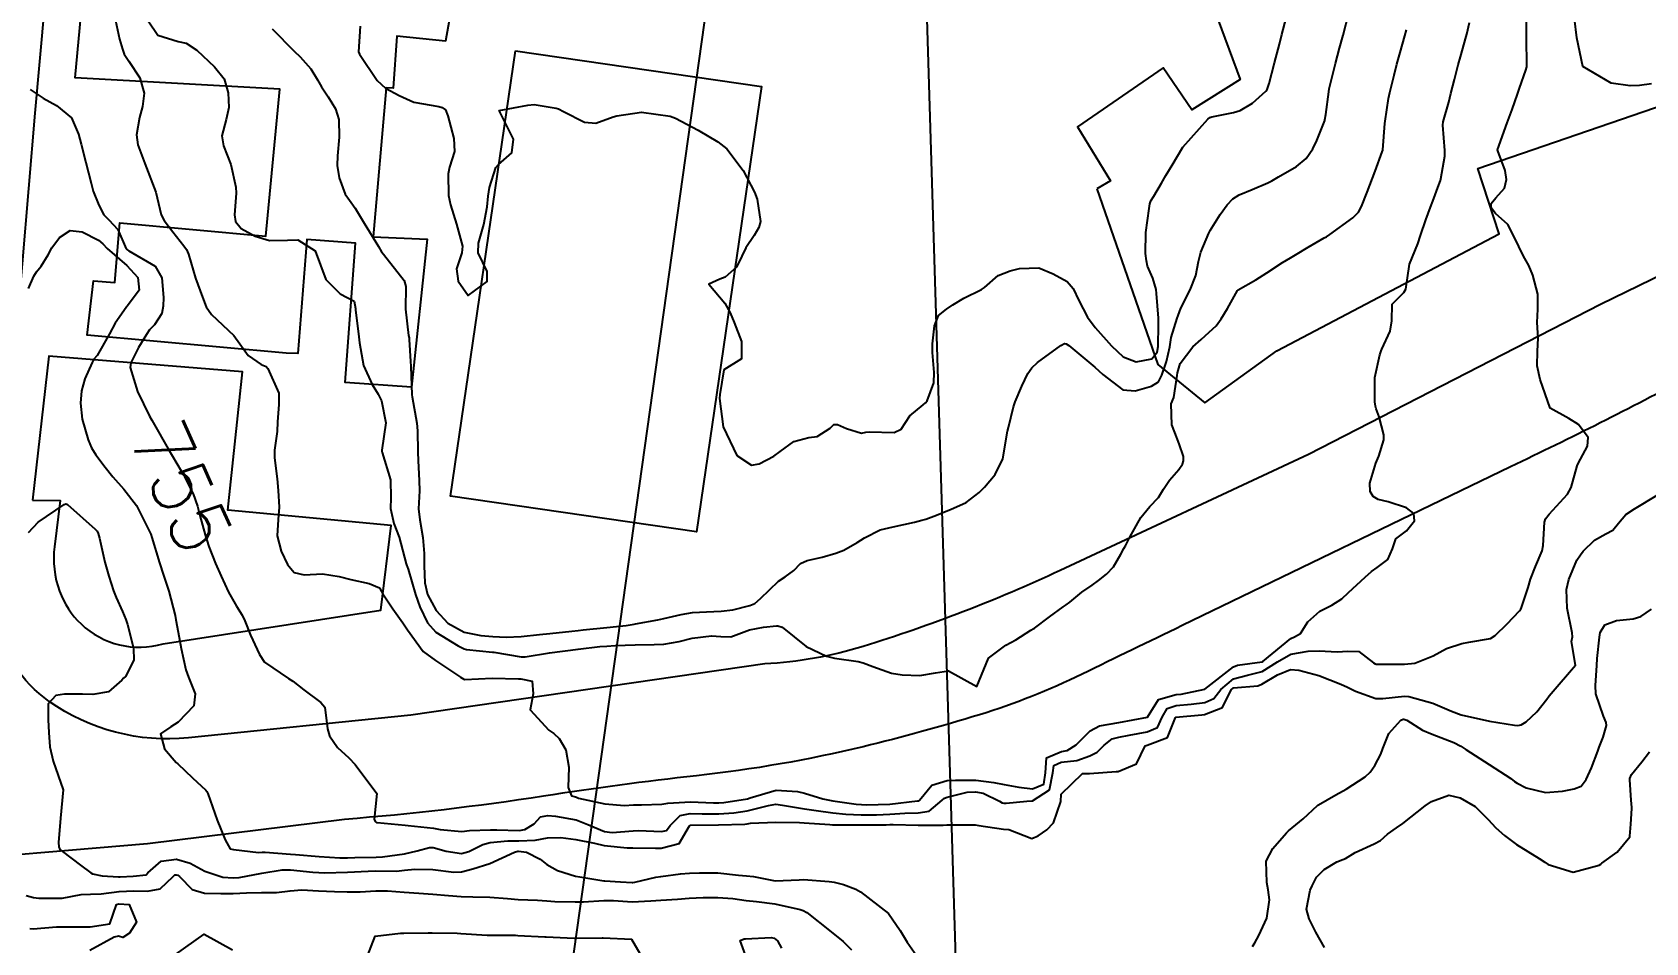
# Model space of a CAD drawing. Header units: metres. Extents: x 298520 to 308411, y 7433745 to 7450750.
# Drawn here: x 304179.2 to 304292.4, y 7439766.2 to 7439830 of the extents above; entities that cross this region are included whole.
import ezdxf
from ezdxf.enums import TextEntityAlignment as Align

# ---------------------------------------------------------------- set-up
doc = ezdxf.new("R2010")
doc.units = ezdxf.units.M
doc.header["$LTSCALE"] = 10
doc.linetypes.add('CONTINUO', pattern=[0])
for name, color, linetype in [('Cotas', 45, 'Continuous'), ('Curvas de Nivel 1m', 11, 'Continuous'), ('Curvas de Nivel 5m', 15, 'Continuous'), ('Edificações', 30, 'Continuous'), ('TEXTO', 45, 'Continuous'), ('Vias Primárias', 230, 'Continuous')]:
    doc.layers.add(name, color=color, linetype=linetype)
doc.styles.add('Style-STANDARD', font='STANDARD.shx')

msp = doc.modelspace()

# ---------------------------------------------------------------- linework, layer by layer
at = {"layer": 'Curvas de Nivel 1m', "flags": 128}
for points, elevation in [([(304185.04, 7439830.85), (304185.31, 7439829.54), (304185.52, 7439828.85), (304185.64, 7439828.5), (304185.98, 7439828), (304186.75, 7439826.83), (304187.04, 7439825.75), (304186.94, 7439824.83), (304186.72, 7439824.05), (304186.5, 7439822.83), (304186.61, 7439822.14), (304187.1, 7439820.83), (304187.87, 7439818.82), (304188.25, 7439817.21), (304188.44, 7439816.81), (304189.06, 7439816.02), (304189.84, 7439815.04), (304190.01, 7439814.79), (304190.16, 7439814.45), (304190.64, 7439812.78), (304191.13, 7439811.44), (304191.4, 7439810.77), (304191.77, 7439810.22), (304193.34, 7439808.75), (304193.75, 7439808.16), (304194.35, 7439807.35), (304195.26, 7439806.73), (304195.6, 7439806.59), (304195.73, 7439806.45), (304196.49, 7439804.71), (304196.49, 7439803.92), (304196.41, 7439802.71), (304196.38, 7439802.01), (304196.2, 7439800.71), (304196.19, 7439800.18), (304196.37, 7439798.71), (304196.45, 7439797.88), (304196.52, 7439796.71), (304196.46, 7439795.85), (304196.37, 7439794.71), (304196.66, 7439793.63), (304197.11, 7439792.7), (304197.56, 7439792.13), (304198.28, 7439791.96), (304199.56, 7439792.03), (304200.73, 7439791.84), (304201.55, 7439791.64), (304202.83, 7439791.36), (304203.55, 7439791.05), (304203.71, 7439790.79), (304203.79, 7439790.63), (304204.49, 7439789.58), (304205.19, 7439788.6), (304205.52, 7439788.1), (304206.63, 7439786.59), (304207.49, 7439785.95), (304209.25, 7439784.79), (304209.47, 7439784.64), (304209.54, 7439784.63), (304211.47, 7439784.71), (304213.32, 7439784.67), (304213.47, 7439784.66), (304214.28, 7439784.5), (304214.34, 7439783.62), (304214.13, 7439782.5), (304215.43, 7439781.08), (304215.78, 7439780.84), (304216.17, 7439780.48), (304216.63, 7439779.69), (304216.85, 7439778.47), (304216.8, 7439777.05), (304217.02, 7439776.47), (304217.31, 7439776.4), (304217.37, 7439776.37), (304217.52, 7439776.31), (304219.37, 7439775.9), (304220.74, 7439775.79), (304221.37, 7439775.83), (304221.94, 7439775.83), (304223.37, 7439775.89), (304223.79, 7439775.96), (304225.37, 7439776.05), (304227, 7439775.98), (304227.37, 7439775.97), (304227.71, 7439776), (304229.37, 7439776.26), (304229.57, 7439776.32), (304231.38, 7439776.87), (304232.88, 7439776.77), (304233.38, 7439776.64), (304234.66, 7439776.26), (304235.37, 7439776.11), (304237.01, 7439775.87), (304237.37, 7439775.85), (304237.74, 7439775.84), (304239.37, 7439775.89), (304241.32, 7439776.12), (304241.37, 7439776.12), (304241.42, 7439776.13), (304241.46, 7439776.17), (304242.32, 7439777.22), (304243.39, 7439777.53), (304243.97, 7439777.56), (304245.39, 7439777.56), (304246.66, 7439777.39), (304247.38, 7439777.25), (304248.42, 7439777.06), (304249.38, 7439776.95), (304250.17, 7439777.29), (304250.29, 7439778.07), (304250.35, 7439779.13), (304251.42, 7439779.58), (304251.82, 7439779.65), (304252.45, 7439780.04), (304253.43, 7439781.03), (304254.08, 7439781.38), (304255.44, 7439781.6), (304257.44, 7439781.98), (304258.21, 7439783.23), (304259.47, 7439783.57), (304259.82, 7439783.6), (304261.47, 7439783.94), (304263.49, 7439785.51), (304263.77, 7439785.63), (304265.49, 7439785.86), (304265.55, 7439785.89), (304267.51, 7439787.49), (304267.75, 7439787.62), (304268.18, 7439787.85), (304268.7, 7439788.68), (304269.54, 7439789.42), (304269.81, 7439789.56), (304270.38, 7439789.83), (304271.08, 7439790.29), (304271.55, 7439790.72), (304272.72, 7439791.8), (304273.16, 7439792.21), (304273.57, 7439792.49), (304274.31, 7439793.05), (304274.64, 7439793.78), (304274.87, 7439794.5), (304275.61, 7439795.05), (304276.18, 7439795.76), (304276.13, 7439796.27), (304275.62, 7439796.66), (304274.33, 7439797.08), (304273.63, 7439797.25), (304273.28, 7439797.45), (304273.08, 7439797.8), (304273.05, 7439798.39), (304273.47, 7439799.79), (304273.67, 7439800.29), (304274.03, 7439801.44), (304274.03, 7439801.79), (304273.7, 7439803.06), (304273.5, 7439803.6), (304273.45, 7439803.79), (304273.4, 7439804.1), (304273.39, 7439805.8), (304273.75, 7439807.39), (304273.85, 7439807.69), (304273.89, 7439807.79), (304274.48, 7439809.07), (304274.58, 7439809.78), (304274.61, 7439810.96), (304275.44, 7439811.77), (304275.57, 7439812), (304275.82, 7439813.77), (304276.42, 7439815.19), (304276.61, 7439815.76), (304276.97, 7439816.86), (304277.3, 7439817.75), (304277.46, 7439818.17), (304277.9, 7439819.33), (304278.01, 7439819.63), (304278.04, 7439819.74), (304278.32, 7439821.34), (304278.31, 7439821.74), (304278.18, 7439823.5), (304278.2, 7439823.74), (304278.58, 7439825.12), (304278.74, 7439825.73), (304278.99, 7439826.72), (304279.25, 7439827.73), (304279.41, 7439828.31), (304279.81, 7439829.72), (304279.85, 7439829.9), (304280.03, 7439830.72)], 754), ([(304196.02, 7439830.26), (304197.58, 7439828.7), (304197.99, 7439828.3), (304198.74, 7439827.45), (304199.2, 7439826.68), (304199.48, 7439826.19), (304199.96, 7439825.5), (304200.47, 7439824.66), (304200.7, 7439823.9), (304200.74, 7439822.67), (304200.6, 7439821.36), (304200.58, 7439820.67), (304200.74, 7439819.82), (304201.16, 7439818.66), (304201.45, 7439818.24), (304201.86, 7439817.68), (304202.48, 7439816.64), (304203.48, 7439814.99), (304203.71, 7439814.63), (304203.83, 7439814.47), (304205.28, 7439812.61), (304205.4, 7439812.2), (304205.38, 7439810.61), (304205.6, 7439808.75), (304205.63, 7439808.6), (304205.63, 7439808.48), (304205.74, 7439806.94), (304205.76, 7439806.6), (304205.76, 7439806.58), (304205.83, 7439804.6), (304205.86, 7439804.45), (304206.17, 7439802.6), (304206.22, 7439802.06), (304206.25, 7439800.59), (304206.28, 7439799.97), (304206.35, 7439798.59), (304206.36, 7439797.86), (304206.3, 7439796.59), (304206.38, 7439795.82), (304206.6, 7439794.59), (304206.7, 7439793.47), (304206.7, 7439792.59), (304206.73, 7439791.41), (304206.93, 7439790.59), (304207.53, 7439789.47), (304208.36, 7439788.57), (304209.51, 7439787.94), (304210.67, 7439787.71), (304211.5, 7439787.65), (304212.44, 7439787.59), (304213.5, 7439787.64), (304214.79, 7439787.77), (304215.51, 7439787.85), (304217.06, 7439788.02), (304217.51, 7439788.07), (304217.86, 7439788.11), (304219.51, 7439788.27), (304220.86, 7439788.42), (304221.42, 7439788.5), (304221.51, 7439788.52), (304223.09, 7439788.82), (304223.52, 7439788.91), (304224.72, 7439789.19), (304225.53, 7439789.32), (304226.51, 7439789.38), (304227.53, 7439789.41), (304228.34, 7439789.52), (304229.54, 7439789.82), (304229.9, 7439789.96), (304230.3, 7439790.31), (304231.56, 7439791.51), (304232.03, 7439791.82), (304232.62, 7439792.28), (304233.09, 7439792.76), (304233.57, 7439792.97), (304234.63, 7439793.2), (304235.58, 7439793.48), (304236.13, 7439793.7), (304237.07, 7439794.23), (304237.6, 7439794.57), (304238.7, 7439795.12), (304239.6, 7439795.34), (304241.09, 7439795.66), (304241.61, 7439795.8), (304241.9, 7439795.88), (304242.65, 7439796.16), (304243.33, 7439796.44), (304243.62, 7439796.54), (304244.72, 7439797.04), (304245.63, 7439797.73), (304246.02, 7439798.12), (304246.76, 7439799), (304247.29, 7439800.11), (304247.62, 7439802.04), (304247.64, 7439802.1), (304247.65, 7439802.14), (304247.69, 7439802.31), (304248.04, 7439803.76), (304248.16, 7439804.1), (304248.62, 7439805.2), (304249.04, 7439806.09), (304249.33, 7439806.49), (304249.74, 7439806.87), (304251.37, 7439808.06), (304251.62, 7439808.19), (304251.75, 7439808.17), (304251.92, 7439808.05), (304253.74, 7439806.53), (304254.31, 7439806.02), (304255.72, 7439804.94), (304256.59, 7439804.87), (304257.73, 7439805.2), (304258.21, 7439805.5), (304258.45, 7439805.97), (304258.79, 7439806.92), (304259.01, 7439807.97), (304259.11, 7439808.62), (304259.53, 7439809.96), (304259.59, 7439810.15), (304259.79, 7439810.68), (304260.43, 7439811.95), (304260.83, 7439812.97), (304261.03, 7439813.94), (304261.19, 7439814.59), (304261.75, 7439815.93), (304261.85, 7439816.12), (304262.55, 7439817.24), (304263.04, 7439817.92), (304263.44, 7439818.35), (304263.88, 7439818.62), (304264.8, 7439818.99), (304265.9, 7439819.47), (304266.17, 7439819.61), (304266.63, 7439819.88), (304267.91, 7439820.62), (304268.59, 7439821.17), (304269.05, 7439821.85), (304269.33, 7439822.44), (304269.89, 7439823.84), (304269.9, 7439823.88), (304269.95, 7439824.25), (304270.16, 7439825.84), (304270.2, 7439826.06), (304270.65, 7439827.83), (304270.93, 7439828.9), (304271.18, 7439829.82), (304271.58, 7439831.36)], 752), ([(304202.21, 7439830.46), (304202.09, 7439828.65), (304202.16, 7439828.48), (304203.4, 7439826.64), (304203.97, 7439826.11), (304204.94, 7439825.59), (304205.96, 7439825.13), (304207.73, 7439824.81), (304207.95, 7439824.76), (304208.19, 7439824.58), (304208.36, 7439824.16), (304208.77, 7439822.57), (304208.82, 7439821.67), (304208.48, 7439820.57), (304208.38, 7439820.09), (304208.4, 7439818.57), (304208.53, 7439817.91), (304208.96, 7439816.57), (304209.39, 7439815.01), (304209.34, 7439814.56), (304208.95, 7439813.43), (304209.08, 7439812.57), (304209.79, 7439811.56), (304211.12, 7439812.54), (304211.11, 7439813.25), (304210.48, 7439814.55), (304210.51, 7439815.22), (304210.88, 7439816.54), (304211.11, 7439817.78), (304211.19, 7439818.54), (304211.28, 7439819.14), (304211.71, 7439820.53), (304211.91, 7439820.74), (304212.85, 7439821.58), (304212.95, 7439822.52), (304211.95, 7439824.53), (304213.96, 7439824.92), (304214.42, 7439824.97), (304215.96, 7439824.71), (304216.13, 7439824.65), (304216.48, 7439824.47), (304217.94, 7439823.73), (304218.74, 7439823.65), (304219.95, 7439824.09), (304220.22, 7439824.17), (304221.95, 7439824.41), (304223.95, 7439824.14), (304224.32, 7439824.01), (304225.93, 7439823.16), (304227.3, 7439822.35), (304227.92, 7439821.84), (304229.08, 7439820.33), (304229.88, 7439818.81), (304230.06, 7439818.32), (304230.3, 7439816.75), (304230.18, 7439816.32), (304229.85, 7439815.78), (304229.27, 7439814.9), (304228.99, 7439814.33), (304228.61, 7439813.55), (304227.81, 7439812.84), (304227.45, 7439812.71), (304226.67, 7439812.35), (304227.79, 7439811.02), (304228.17, 7439810.34), (304228.44, 7439809.67), (304228.96, 7439808.33), (304228.96, 7439807.11), (304227.73, 7439806.34), (304227.44, 7439804.62), (304227.42, 7439804.34), (304227.68, 7439802.34), (304228.64, 7439800.33), (304229.65, 7439799.67), (304230.21, 7439799.75), (304231.23, 7439800.3), (304231.67, 7439800.61), (304232.63, 7439801.33), (304233.68, 7439801.59), (304234.26, 7439801.68), (304235.17, 7439802.26), (304235.44, 7439802.5), (304235.69, 7439802.5), (304236.32, 7439802.24), (304237.37, 7439801.91), (304237.68, 7439801.97), (304237.91, 7439801.99), (304239.68, 7439801.94), (304240.17, 7439802.19), (304240.77, 7439803.11), (304241.71, 7439803.89), (304241.86, 7439804.02), (304241.98, 7439804.17), (304242.45, 7439805.43), (304242.48, 7439806.16), (304242.36, 7439807.56), (304242.36, 7439808.16), (304242.5, 7439809.44), (304242.79, 7439810.16), (304243.34, 7439810.6), (304243.79, 7439810.9), (304244.56, 7439811.38), (304245.8, 7439811.97), (304246.01, 7439812.13), (304246.96, 7439812.97), (304247.82, 7439813.3), (304248.46, 7439813.46), (304249.82, 7439813.5), (304250.83, 7439813.09), (304251.81, 7439812.54), (304252.24, 7439812.05), (304252.63, 7439811.21), (304253.24, 7439810.04), (304253.77, 7439809.31), (304254.92, 7439808.02), (304255.75, 7439807.26), (304256.65, 7439806.9), (304257.74, 7439807.12), (304258.13, 7439807.59), (304258.2, 7439807.98), (304258.22, 7439809.53), (304258.22, 7439809.98), (304258.08, 7439811.69), (304258.05, 7439811.98), (304257.81, 7439812.78), (304257.45, 7439813.62), (304257.37, 7439813.99), (304257.31, 7439814.5), (304257.33, 7439815.99), (304257.56, 7439817.67), (304257.6, 7439817.98), (304257.67, 7439818.19), (304257.88, 7439818.53), (304258.43, 7439819.44), (304258.74, 7439819.97), (304259.17, 7439820.71), (304259.92, 7439821.96), (304261.69, 7439823.93), (304261.83, 7439824.05), (304261.95, 7439824.1), (304263.47, 7439824.4), (304263.95, 7439824.54), (304264.82, 7439825.05), (304265.75, 7439825.89), (304265.84, 7439826.02), (304265.98, 7439826.44), (304266.35, 7439827.88), (304266.7, 7439829.19), (304266.88, 7439829.88), (304267.18, 7439831.02)], 751), ([(304292.82, 7439826.4), (304291.98, 7439826.29), (304291.31, 7439826.26), (304289.98, 7439826.45), (304287.99, 7439827.62), (304287.57, 7439829.63), (304287.4, 7439830.99)], 756), ([(304187.32, 7439830.83), (304188.01, 7439829.83), (304189.43, 7439829.37), (304190, 7439829.27), (304190.73, 7439828.78), (304191.98, 7439827.59), (304192.66, 7439826.76), (304192.95, 7439825.77), (304192.98, 7439824.76), (304192.8, 7439823.9), (304192.49, 7439822.76), (304192.62, 7439822.06), (304193.12, 7439820.76), (304193.47, 7439819.16), (304193.5, 7439818.75), (304193.39, 7439817.23), (304193.45, 7439816.75), (304193.85, 7439816.27), (304194.84, 7439815.73), (304195.84, 7439815.43), (304197.11, 7439815.44), (304197.84, 7439815.46), (304199.04, 7439814.69), (304199.8, 7439812.68), (304200.79, 7439811.67), (304201.79, 7439811.17), (304201.87, 7439810.65), (304201.88, 7439810.55), (304202.12, 7439808.65), (304202.15, 7439808.25), (304202.43, 7439806.64), (304203.04, 7439805.32), (304203.47, 7439804.63), (304203.71, 7439804.16), (304204, 7439802.63), (304203.73, 7439800.7), (304203.72, 7439800.63), (304203.75, 7439800.54), (304204.32, 7439798.62), (304204.36, 7439797.36), (304204.34, 7439796.62), (304204.56, 7439795.57), (304204.94, 7439794.61), (304205.43, 7439792.74), (304205.47, 7439792.6), (304205.5, 7439792.54), (304205.56, 7439792.36), (304206.08, 7439790.59), (304206.39, 7439789.73), (304206.93, 7439788.59), (304207.51, 7439787.94), (304209.08, 7439786.98), (304209.5, 7439786.77), (304209.66, 7439786.72), (304211.49, 7439786.54), (304211.58, 7439786.53), (304213.49, 7439786.22), (304213.78, 7439786.21), (304215.49, 7439786.49), (304217.5, 7439786.76), (304219.02, 7439786.93), (304219.5, 7439786.97), (304220.09, 7439787.02), (304221.5, 7439787.06), (304222.83, 7439787.07), (304223.5, 7439787.11), (304224.58, 7439787.3), (304225.5, 7439787.52), (304226.85, 7439787.69), (304227.51, 7439787.63), (304228.22, 7439787.62), (304229.51, 7439788.1), (304230.51, 7439788.3), (304231.42, 7439788.39), (304231.51, 7439788.39), (304231.82, 7439788.29), (304233.5, 7439786.94), (304234.92, 7439786.26), (304235.49, 7439786.13), (304237.14, 7439785.88), (304237.49, 7439785.79), (304238.17, 7439785.53), (304239.48, 7439785.07), (304240.23, 7439784.94), (304241.48, 7439784.9), (304242.56, 7439785.08), (304243.48, 7439785.22), (304245.47, 7439784.13), (304246.3, 7439786.12), (304247.5, 7439787.04), (304248.2, 7439787.4), (304249.26, 7439788.08), (304249.42, 7439788.17), (304249.52, 7439788.22), (304250.58, 7439789.01), (304251.54, 7439789.72), (304251.73, 7439789.85), (304252, 7439790.05), (304252.85, 7439790.74), (304253.56, 7439791.24), (304254.01, 7439791.57), (304254.58, 7439792.02), (304255.05, 7439792.53), (304255.58, 7439793.41), (304255.79, 7439793.81), (304255.9, 7439794.01), (304256.2, 7439794.6), (304256.98, 7439795.99), (304257.62, 7439796.76), (304258.21, 7439797.39), (304258.56, 7439797.97), (304259, 7439798.61), (304259.65, 7439799.36), (304259.9, 7439799.72), (304259.98, 7439799.96), (304259.97, 7439800.26), (304259.67, 7439801.15), (304259.36, 7439801.96), (304259.16, 7439802.49), (304259.11, 7439803.97), (304259.29, 7439804.4), (304259.54, 7439805.96), (304259.56, 7439806.14), (304259.74, 7439806.79), (304260.62, 7439807.95), (304261.22, 7439808.48), (304261.77, 7439808.98), (304262.27, 7439809.43), (304262.61, 7439809.92), (304263.05, 7439810.66), (304263.77, 7439811.91), (304263.78, 7439811.93), (304263.8, 7439811.95), (304265.06, 7439812.65), (304265.82, 7439813.15), (304266.92, 7439813.87), (304267.48, 7439814.21), (304267.83, 7439814.42), (304268.73, 7439814.96), (304269.85, 7439815.6), (304270, 7439815.68), (304270.24, 7439815.83), (304271.86, 7439817), (304272.26, 7439817.41), (304272.47, 7439817.8), (304272.86, 7439818.82), (304273.23, 7439819.8), (304273.42, 7439820.29), (304273.92, 7439821.65), (304273.96, 7439821.75), (304273.97, 7439821.79), (304274.11, 7439823.62), (304274.12, 7439823.79), (304274.36, 7439825.39), (304274.44, 7439825.79), (304274.75, 7439827.02), (304274.95, 7439827.78), (304275.18, 7439828.6), (304275.5, 7439829.78), (304275.61, 7439830.19)], 753), ([(304178.92, 7439812.05), (304179.31, 7439812.92), (304179.49, 7439813.23), (304179.81, 7439813.62), (304180.32, 7439814.41), (304180.57, 7439814.9), (304181.11, 7439815.63), (304181.85, 7439816.12), (304182.7, 7439816.02), (304183.84, 7439815.44), (304184.15, 7439815.18), (304184.45, 7439814.86), (304185.82, 7439813.67), (304186.61, 7439812.83), (304186.7, 7439811.93), (304185.88, 7439810.84), (304185.83, 7439810.79), (304185.78, 7439810.73), (304185, 7439809.62), (304184.61, 7439808.86), (304183.74, 7439807.36), (304183.52, 7439807.09), (304183.39, 7439806.87), (304182.88, 7439805.72), (304182.64, 7439804.88), (304182.58, 7439804), (304182.69, 7439802.88), (304183.11, 7439801.44), (304183.35, 7439800.87), (304183.66, 7439800.39), (304184.31, 7439799.52), (304184.84, 7439798.85), (304185.63, 7439797.97), (304186.5, 7439796.83), (304187.45, 7439794.96), (304187.51, 7439794.82), (304187.59, 7439794.58), (304188.12, 7439792.81), (304188.41, 7439791.95), (304188.78, 7439790.81), (304189.21, 7439789.12), (304189.27, 7439788.8), (304189.5, 7439787.56), (304189.64, 7439786.8), (304189.98, 7439785.3), (304190.16, 7439784.79), (304190.63, 7439783.61), (304190.53, 7439782.78), (304189.43, 7439781.62), (304188.92, 7439781.31), (304188.2, 7439780.81), (304188.47, 7439779.75), (304189.3, 7439778.8), (304189.4, 7439778.7), (304190.44, 7439777.73), (304191.37, 7439776.87), (304191.45, 7439776.77), (304191.52, 7439776.62), (304192.17, 7439774.76), (304192.72, 7439773.37), (304193.08, 7439772.75), (304193.32, 7439772.69), (304195.08, 7439772.48), (304195.32, 7439772.5), (304195.53, 7439772.51), (304197.32, 7439772.38), (304197.67, 7439772.34), (304199.32, 7439772.2), (304200.77, 7439772.12), (304201.32, 7439772.12), (304201.82, 7439772.14), (304203.32, 7439772.16), (304203.76, 7439772.18), (304205.32, 7439772.4), (304206.19, 7439772.6), (304207.07, 7439772.84), (304207.33, 7439772.83), (304208.24, 7439772.57), (304209.32, 7439772.41), (304209.82, 7439772.55), (304210.8, 7439773.06), (304211.33, 7439773.18), (304212.56, 7439773.3), (304213.33, 7439773.3), (304214.48, 7439773.35), (304215.34, 7439773.51), (304216.28, 7439773.53), (304217.34, 7439773.4), (304218.64, 7439773.14), (304219.33, 7439772.99), (304220.93, 7439772.81), (304221.33, 7439772.81), (304222.92, 7439772.8), (304223.33, 7439772.79), (304224.58, 7439773.13), (304225.31, 7439774.37), (304225.33, 7439774.39), (304225.35, 7439774.39), (304225.38, 7439774.4), (304227.35, 7439774.42), (304229.2, 7439774.48), (304229.35, 7439774.5), (304229.58, 7439774.54), (304231.36, 7439774.62), (304233.03, 7439774.6), (304233.36, 7439774.58), (304235.15, 7439774.46), (304235.35, 7439774.43), (304235.53, 7439774.42), (304237.36, 7439774.44), (304239.12, 7439774.44), (304239.36, 7439774.45), (304239.61, 7439774.45), (304241.36, 7439774.4), (304243.1, 7439774.41), (304243.36, 7439774.42), (304245.05, 7439774.44), (304245.36, 7439774.43), (304245.61, 7439774.38), (304247.35, 7439774.13), (304247.71, 7439774.1), (304249.34, 7439773.48), (304249.77, 7439773.65), (304250.38, 7439774.07), (304250.85, 7439774.57), (304251.36, 7439776.06), (304251.38, 7439776.57), (304252.88, 7439778.04), (304253.38, 7439778.04), (304255.24, 7439778.16), (304255.4, 7439778.18), (304256.68, 7439778.71), (304257.29, 7439779.98), (304257.42, 7439780.02), (304258.85, 7439780.55), (304259.42, 7439781.96), (304259.43, 7439781.98), (304259.44, 7439781.98), (304261.25, 7439782.14), (304261.45, 7439782.16), (304262.72, 7439782.65), (304263.32, 7439783.91), (304263.47, 7439784.04), (304265.18, 7439784.19), (304265.48, 7439784.29), (304266.56, 7439784.95), (304267.49, 7439785.32), (304268.07, 7439785.28), (304269.48, 7439784.9), (304271.02, 7439784.29), (304271.48, 7439784.09), (304271.66, 7439784), (304272.03, 7439783.81), (304273.47, 7439783.29), (304273.97, 7439783.28), (304275.47, 7439783.46), (304275.79, 7439783.44), (304277.46, 7439782.96), (304278.77, 7439782.41), (304279.45, 7439782.15), (304281.44, 7439781.7), (304283.2, 7439781.43), (304283.44, 7439781.4), (304283.67, 7439781.44), (304284.02, 7439781.66), (304284.76, 7439782.35), (304285.47, 7439783.25), (304285.64, 7439783.48), (304285.77, 7439783.65), (304287.49, 7439785.62), (304287.19, 7439787.3), (304287.26, 7439787.62), (304287.25, 7439787.89), (304286.89, 7439789.63), (304286.85, 7439790.93), (304287, 7439791.63), (304287.58, 7439792.99), (304287.82, 7439793.38), (304288.02, 7439793.62), (304288.81, 7439794.39), (304289.6, 7439794.84), (304290.1, 7439795.1), (304290.5, 7439795.59), (304291.02, 7439796.19), (304291.62, 7439796.59), (304293.2, 7439797.56)], 756), ([(304178.92, 7439794.93), (304179.6, 7439795.66), (304181.43, 7439796.89), (304181.56, 7439796.95), (304181.61, 7439796.93), (304181.67, 7439796.89), (304183.6, 7439795.18), (304183.75, 7439795.02), (304183.83, 7439794.87), (304183.92, 7439794.53), (304184.29, 7439792.86), (304184.57, 7439791.87), (304184.89, 7439790.85), (304185.07, 7439790.38), (304185.53, 7439789.39), (304185.76, 7439788.84), (304185.87, 7439788.49), (304186.29, 7439786.83), (304186.32, 7439785.99), (304185.73, 7439784.84), (304185.6, 7439784.71), (304185.47, 7439784.57), (304184.54, 7439783.77), (304183.45, 7439783.57), (304182.73, 7439783.6), (304181.45, 7439783.6), (304180.85, 7439783.51), (304180.31, 7439782.91), (304180.32, 7439781.8), (304180.35, 7439780.91), (304180.42, 7439779.91), (304180.67, 7439778.9), (304181.37, 7439776.89), (304181.18, 7439774.89), (304181.03, 7439773.19), (304181.05, 7439772.89), (304181.14, 7439772.71), (304181.32, 7439772.55), (304182.58, 7439771.6), (304183.3, 7439771.05), (304183.42, 7439770.99), (304184.09, 7439770.86), (304185.24, 7439770.77), (304185.3, 7439770.78), (304185.36, 7439770.78), (304186.27, 7439770.83), (304187.19, 7439770.93), (304187.31, 7439771.05), (304188.25, 7439771.87), (304189.32, 7439772.02), (304190.27, 7439771.74), (304191.31, 7439771.17), (304192.57, 7439770.76), (304193.3, 7439770.71), (304193.71, 7439770.74), (304195.31, 7439771.04), (304196.74, 7439771.28), (304197.31, 7439771.28), (304198.87, 7439771.12), (304199.31, 7439771.08), (304199.7, 7439771.07), (304201.31, 7439771.11), (304202.76, 7439771.19), (304203.31, 7439771.2), (304204.74, 7439771.19), (304205.31, 7439771.24), (304206.04, 7439771.33), (304207.31, 7439771.29), (304208.77, 7439771.1), (304209.31, 7439771.14), (304210.1, 7439771.34), (304211.31, 7439771.72), (304213.02, 7439772.51), (304213.26, 7439772.57), (304213.32, 7439772.58), (304213.88, 7439772.5), (304214.83, 7439772.01), (304215.31, 7439771.64), (304216.05, 7439771.22), (304217.31, 7439770.83), (304217.62, 7439770.77), (304219.3, 7439770.51), (304219.37, 7439770.5), (304220.47, 7439770.42), (304221.28, 7439770.38), (304221.3, 7439770.38), (304221.33, 7439770.38), (304221.48, 7439770.41), (304222.95, 7439770.75), (304223.31, 7439770.81), (304224.68, 7439771), (304225.31, 7439771.04), (304226.01, 7439771.06), (304227.31, 7439771.06), (304228.74, 7439770.89), (304229.31, 7439770.85), (304229.79, 7439770.8), (304231.31, 7439770.51), (304233, 7439770.58), (304233.31, 7439770.6), (304235.11, 7439770.45), (304235.3, 7439770.43), (304235.47, 7439770.41), (304236.11, 7439770.24), (304236.99, 7439769.91), (304237.3, 7439769.72), (304239.27, 7439768.2), (304240.09, 7439767.01), (304240.59, 7439766.19), (304241.24, 7439765.27)], 757), ([(304264.82, 7439765.89), (304264.98, 7439766.16), (304265.26, 7439766.66), (304265.83, 7439767.88), (304266, 7439769.17), (304265.91, 7439769.88), (304265.82, 7439770.39), (304265.78, 7439771.88), (304266.23, 7439772.77), (304267.19, 7439773.86), (304267.35, 7439774.01), (304268.38, 7439774.84), (304269.37, 7439775.79), (304269.4, 7439775.81), (304269.45, 7439775.84), (304270.66, 7439776.54), (304271.38, 7439776.94), (304272.71, 7439777.8), (304273.06, 7439778.13), (304273.4, 7439778.58), (304273.83, 7439779.38), (304273.95, 7439779.78), (304274.37, 7439780.84), (304275.22, 7439781.77), (304275.38, 7439781.84), (304275.44, 7439781.84), (304275.65, 7439781.77), (304276.75, 7439781.07), (304277.43, 7439780.8), (304278.94, 7439780.21), (304279.43, 7439779.95), (304279.79, 7439779.72), (304281.41, 7439778.67), (304282.93, 7439777.68), (304283.2, 7439777.48), (304283.39, 7439777.35), (304284.02, 7439777.03), (304285.38, 7439776.69), (304286.56, 7439776.8), (304287.39, 7439776.95), (304287.87, 7439777.13), (304288.22, 7439777.61), (304288.59, 7439778.43), (304289.04, 7439779.6), (304289.15, 7439779.88), (304289.43, 7439780.59), (304289.65, 7439781.39), (304289.63, 7439781.6), (304289.45, 7439782.06), (304288.91, 7439783.61), (304288.88, 7439784.21), (304288.98, 7439785.61), (304289.01, 7439786.09), (304289.16, 7439787.6), (304289.2, 7439787.92), (304289.53, 7439788.47), (304290.36, 7439788.76), (304291.53, 7439788.88), (304292.06, 7439789.05), (304292.81, 7439789.56)], 757), ([(304269.86, 7439765.83), (304269.26, 7439766.89), (304268.8, 7439767.84), (304268.61, 7439768.52), (304268.85, 7439769.84), (304268.99, 7439770.16), (304269.31, 7439770.75), (304269.85, 7439771.3), (304270.73, 7439771.83), (304271.16, 7439771.99), (304271.33, 7439772.07), (304272.02, 7439772.49), (304273.34, 7439773.1), (304273.79, 7439773.34), (304274.29, 7439773.78), (304274.92, 7439774.21), (304275.36, 7439774.52), (304276.93, 7439775.75), (304277.38, 7439776.07), (304278.6, 7439776.51), (304279.38, 7439776.33), (304280.44, 7439775.71), (304281.36, 7439774.8), (304281.89, 7439774.22), (304282.5, 7439773.68), (304283.34, 7439773.04), (304284.92, 7439772.06), (304285.33, 7439771.81), (304285.57, 7439771.65), (304287.32, 7439771.11), (304289.15, 7439771.6), (304289.25, 7439771.67), (304289.32, 7439771.73), (304290.41, 7439772.52), (304291.29, 7439773.58), (304291.3, 7439773.63), (304291.36, 7439774.47), (304291.43, 7439775.58), (304291.43, 7439775.64), (304291.38, 7439776.17), (304291.29, 7439777.58), (304291.29, 7439777.68), (304291.4, 7439777.95), (304292.13, 7439778.85), (304292.68, 7439779.56)], 758), ([(304178.76, 7439769.46), (304179.29, 7439769.34), (304179.65, 7439769.28), (304181.29, 7439769.29), (304182.62, 7439769.54), (304183.29, 7439769.57), (304184.02, 7439769.59), (304185.29, 7439769.76), (304186.32, 7439769.8), (304187.29, 7439769.78), (304188.17, 7439769.94), (304189.08, 7439770.8), (304189.19, 7439770.91), (304189.3, 7439770.93), (304189.41, 7439770.9), (304189.52, 7439770.8), (304190.41, 7439769.9), (304191.29, 7439769.64), (304192.43, 7439769.62), (304193.29, 7439769.62), (304194.22, 7439769.67), (304195.29, 7439769.68), (304196.33, 7439769.68), (304197.29, 7439769.8), (304198.12, 7439769.87), (304199.29, 7439769.81), (304200.4, 7439769.76), (304201.29, 7439769.72), (304202.21, 7439769.72), (304203.29, 7439769.79), (304204.12, 7439769.8), (304205.29, 7439769.71), (304206.33, 7439769.63), (304207.29, 7439769.57), (304208.39, 7439769.47), (304209.29, 7439769.39), (304210.11, 7439769.37), (304211.29, 7439769.36), (304212.55, 7439769.25), (304213.29, 7439769.2), (304214.64, 7439769.14), (304215.29, 7439769.1), (304215.87, 7439769.06), (304217.29, 7439769.02), (304217.87, 7439769.03), (304219.29, 7439769.12), (304219.97, 7439769.11), (304221.29, 7439769.02), (304222.6, 7439769.09), (304223.29, 7439769.15), (304224.46, 7439769.21), (304225.29, 7439769.28), (304226.28, 7439769.34), (304227.29, 7439769.34), (304228.35, 7439769.27), (304229.29, 7439769.13), (304230.02, 7439769.04), (304231.29, 7439768.88), (304233.08, 7439768.48), (304233.28, 7439768.41), (304233.54, 7439768.27), (304235.26, 7439766.93), (304236.1, 7439766.24), (304236.68, 7439765.66)], 758), ([(304179.02, 7439767.16), (304179.26, 7439767.14), (304180.89, 7439767.27), (304181.26, 7439767.27), (304182.86, 7439767.27), (304183.26, 7439767.27), (304184.63, 7439767.48), (304185.11, 7439768.84), (304185.28, 7439768.89), (304185.99, 7439768.83), (304186.5, 7439767.59), (304186.02, 7439766.83), (304185.56, 7439766.53), (304185.25, 7439766.61), (304184.95, 7439766.54), (304183.24, 7439765.61)], 759), ([(304189.24, 7439765.34), (304191.25, 7439766.77), (304193.24, 7439765.65)], 759), ([(304202.69, 7439765.18), (304203.25, 7439766.63), (304205.04, 7439766.82), (304205.26, 7439766.83), (304206.98, 7439766.86), (304207.26, 7439766.86), (304209, 7439766.82), (304209.26, 7439766.8), (304211.11, 7439766.68), (304211.26, 7439766.68), (304213.09, 7439766.68), (304213.26, 7439766.67), (304215.16, 7439766.58), (304215.25, 7439766.58), (304217.22, 7439766.49), (304217.25, 7439766.49), (304219.18, 7439766.51), (304219.25, 7439766.51), (304221.25, 7439766.41), (304222.4, 7439764.4)], 759), ([(304229.24, 7439765.29), (304228.87, 7439766.32), (304229.15, 7439766.43), (304229.25, 7439766.44), (304231.03, 7439766.52), (304231.26, 7439766.47), (304231.48, 7439766.29), (304231.77, 7439765.77)], 759)]:
    msp.add_lwpolyline(points, dxfattribs=dict(at, elevation=elevation))
at = {"layer": 'Curvas de Nivel 5m', "elevation": 755, "flags": 128}
msp.add_lwpolyline([(304179.05, 7439826.01), (304179.96, 7439825.41), (304180.9, 7439824.9), (304181.94, 7439824.03), (304182.45, 7439822.88), (304182.62, 7439822.18), (304182.95, 7439820.88), (304183.32, 7439819.44), (304183.47, 7439818.87), (304183.86, 7439817.9), (304184.21, 7439817.22), (304184.57, 7439816.86), (304185.19, 7439816.19), (304185.79, 7439814.84), (304185.83, 7439814.79), (304185.98, 7439814.69), (304187.81, 7439813.61), (304188.28, 7439812.81), (304188.4, 7439811.42), (304188.39, 7439810.81), (304188.29, 7439810.3), (304187.76, 7439809.51), (304187.43, 7439809.15), (304187.2, 7439808.83), (304186.65, 7439807.92), (304186.11, 7439806.84), (304186.06, 7439806.5), (304186.58, 7439804.83), (304187.42, 7439803.09), (304187.58, 7439802.82), (304187.68, 7439802.64), (304188.74, 7439800.81), (304189.65, 7439799.25), (304189.82, 7439798.97), (304189.91, 7439798.8), (304190.49, 7439797.65), (304190.78, 7439796.78), (304190.96, 7439796.13), (304191.33, 7439794.77), (304191.58, 7439793.96), (304192.05, 7439792.77), (304192.44, 7439791.88), (304192.96, 7439790.76), (304193.53, 7439789.77), (304193.92, 7439789.14), (304194.1, 7439788.74), (304194.51, 7439787.74), (304194.97, 7439786.73), (304195.14, 7439786.37), (304195.48, 7439785.85), (304197.17, 7439784.7), (304197.47, 7439784.5), (304198.24, 7439783.91), (304199.45, 7439783), (304199.73, 7439782.68), (304199.92, 7439781.17), (304200.04, 7439780.67), (304200.61, 7439779.86), (304201.41, 7439779.12), (304201.86, 7439778.65), (304203.37, 7439776.63), (304203.18, 7439774.8), (304203.27, 7439774.63), (304203.35, 7439774.6), (304203.39, 7439774.6), (304205.35, 7439774.4), (304205.56, 7439774.39), (304207.35, 7439774.19), (304207.82, 7439774.1), (304209.34, 7439773.97), (304209.88, 7439774.02), (304211.35, 7439774.08), (304211.79, 7439774.08), (304213.35, 7439774.04), (304213.76, 7439774.09), (304214.4, 7439774.5), (304214.86, 7439775), (304215.36, 7439775.09), (304215.91, 7439775.04), (304217.36, 7439774.78), (304218.18, 7439774.45), (304219.35, 7439773.97), (304219.88, 7439773.89), (304221.35, 7439774.01), (304221.74, 7439774.02), (304223.35, 7439773.95), (304223.69, 7439774.04), (304223.96, 7439774.38), (304224.65, 7439775.09), (304225.36, 7439775.22), (304226.2, 7439775.2), (304227.36, 7439775.2), (304228.43, 7439775.26), (304229.36, 7439775.41), (304230.86, 7439775.79), (304231.37, 7439775.87), (304231.83, 7439775.82), (304233.37, 7439775.55), (304234.19, 7439775.43), (304235.36, 7439775.27), (304236.29, 7439775.17), (304237.36, 7439775.14), (304238.43, 7439775.14), (304239.36, 7439775.17), (304240.42, 7439775.25), (304241.36, 7439775.26), (304242.13, 7439775.39), (304243.05, 7439776.15), (304243.21, 7439776.31), (304243.38, 7439776.38), (304244.8, 7439776.72), (304245.38, 7439776.75), (304245.91, 7439776.65), (304247.06, 7439776.1), (304247.25, 7439775.98), (304247.37, 7439775.94), (304247.53, 7439775.94), (304248.97, 7439776.08), (304249.35, 7439776.11), (304249.37, 7439776.11), (304250.56, 7439776.89), (304250.81, 7439778.07), (304250.87, 7439778.59), (304251.4, 7439778.82), (304252.5, 7439778.95), (304253.41, 7439779.26), (304253.92, 7439779.53), (304254.4, 7439780.02), (304254.97, 7439780.47), (304255.43, 7439780.59), (304256.15, 7439780.72), (304257.43, 7439780.96), (304258.15, 7439781.26), (304258.47, 7439781.97), (304258.82, 7439782.6), (304259.46, 7439782.79), (304260.52, 7439782.89), (304261.46, 7439783.02), (304262.1, 7439783.3), (304262.59, 7439783.92), (304263.48, 7439784.66), (304264.46, 7439784.92), (304265.49, 7439785.19), (304266.58, 7439785.87), (304267.5, 7439786.39), (304268.73, 7439786.62), (304269.5, 7439786.63), (304270.76, 7439786.57), (304271.5, 7439786.62), (304272.28, 7439786.58), (304273.3, 7439785.79), (304273.42, 7439785.72), (304273.49, 7439785.69), (304273.59, 7439785.69), (304275.49, 7439785.69), (304276.21, 7439785.76), (304277.5, 7439786.29), (304278.43, 7439786.8), (304279.51, 7439787.16), (304279.99, 7439787.24), (304281.51, 7439787.51), (304281.84, 7439787.7), (304282.68, 7439788.53), (304283.54, 7439789.43), (304283.65, 7439789.56), (304283.7, 7439789.67), (304284.16, 7439791.07), (304284.33, 7439791.66), (304284.68, 7439792.55), (304285.13, 7439793.65), (304285.21, 7439794.03), (304285.31, 7439795.65), (304285.37, 7439795.9), (304285.62, 7439796.22), (304286.92, 7439797.63), (304287.17, 7439798.09), (304287.6, 7439799.62), (304287.66, 7439799.78), (304288.31, 7439800.98), (304288.36, 7439801.61), (304287.69, 7439802.5), (304287, 7439802.94), (304285.7, 7439803.65), (304284.99, 7439805.66), (304284.78, 7439806.62), (304284.82, 7439807.66), (304284.87, 7439808.56), (304284.8, 7439809.66), (304284.84, 7439810.61), (304284.83, 7439811.66), (304284.49, 7439812.99), (304284.2, 7439813.67), (304283.83, 7439814.33), (304283.18, 7439815.68), (304282.72, 7439816.55), (304281.87, 7439817.31), (304281.55, 7439817.7), (304281.56, 7439818.02), (304281.88, 7439818.42), (304282.49, 7439819.1), (304282.63, 7439819.69), (304282.54, 7439820.32), (304282.02, 7439821.7), (304282.01, 7439821.78), (304282.69, 7439823.68), (304283.03, 7439824.61), (304283.4, 7439825.68), (304283.55, 7439826.11), (304283.99, 7439827.36), (304284.06, 7439827.61), (304284.06, 7439827.67), (304284.05, 7439829.64), (304284.05, 7439829.67), (304284.04, 7439831.67)], dxfattribs=at)
at = {"layer": 'Edificações'}
for points in [[(304253.9, 7439819.05), (304258.17, 7439806.71), (304261.47, 7439804.02), (304266.52, 7439807.69), (304282.13, 7439815.88), (304280.63, 7439820.48), (304297.66, 7439826.32), (304288.82, 7439845.74), (304272.61, 7439846.23), (304272.83, 7439845.66), (304259.09, 7439845.81), (304247.26, 7439845.66), (304246.97, 7439839.33), (304259.24, 7439839.4), (304263.94, 7439826.72), (304260.56, 7439824.58), (304258.55, 7439827.54), (304252.53, 7439823.39), (304254.86, 7439819.61)], [(304213.09, 7439828.73), (304230.36, 7439826.22), (304225.81, 7439794.98), (304208.55, 7439797.49)]]:
    msp.add_lwpolyline(points, close=True, dxfattribs=at)
msp.add_lwpolyline([(304209.19, 7439835.05), (304208.19, 7439829.39), (304204.77, 7439829.76), (304204.52, 7439826.11), (304204.03, 7439826.13), (304203.11, 7439815.68), (304206.91, 7439815.51), (304205.8, 7439805.12), (304201.16, 7439805.45), (304201.88, 7439815.22), (304198.46, 7439815.48), (304197.83, 7439807.5), (304197.02, 7439807.52), (304183.05, 7439808.78), (304183.49, 7439812.59), (304184.98, 7439812.48), (304185.34, 7439816.65), (304195.59, 7439815.72), (304196.57, 7439826.04), (304182.21, 7439826.84), (304182.69, 7439832.08)], dxfattribs=at)
msp.add_lwpolyline([(304179.21, 7439797.21), (304181.15, 7439797.18), (304180.75, 7439793.94, 0.11857), (304181.11, 7439790.82, 0.115866), (304182.62, 7439788.52, 0.266006), (304188.37, 7439787.12), (304203.65, 7439789.49), (304204.37, 7439795.42), (304192.91, 7439796.51), (304193.95, 7439806.21), (304180.36, 7439807.3)], format="xyb", close=True, dxfattribs=at)
at = {"layer": 'TEXTO', "linetype": 'CONTINUO'}
for points in [[(304238.14, 7439914.83, 0), (304216.63, 7439761.57, 0)], [(304239.39, 7439915.29, 0), (304246.46, 7439683.82, 0)]]:
    msp.add_polyline3d(points, dxfattribs=at)
at = {"layer": 'Vias Primárias'}
for points in [[(304176.71, 7439792.64), (304179.4, 7439824.34), (304181.48, 7439847.4), (304184.35, 7439877.3), (304186.12, 7439897.49, 0.027071), (304186.25, 7439901.11, 0.135059), (304183.74, 7439909.53, 0.009533), (304177.81, 7439918.65, 0.122879)], [(304304.51, 7439818.37), (304289.23, 7439810.92), (304268.75, 7439800.4), (304251.32, 7439792.27, -0.034464), (304237.49, 7439786.94, -0.06203), (304230.59, 7439785.72), (304205.76, 7439782.11), (304190.15, 7439780.53, -0.180813), (304180.38, 7439783.09, -0.188689), (304176.59, 7439788.83, -0.122213)], [(304451.48, 7439749.95), (304445.67, 7439754.51), (304424.3, 7439768.96), (304384.54, 7439795.25, -0.004602), (304372.94, 7439803.08, 0.05332), (304358.39, 7439810.96, 0.097274), (304330.24, 7439816.54, 0.080796), (304314.2, 7439813.96, 0.043313), (304295.43, 7439805.86, -0.013075), (304282.92, 7439799.55), (304259.87, 7439788.4, 0.000674), (304252.86, 7439785, -0.038331), (304245.66, 7439782.15, -0.01595), (304237.5, 7439779.91, -0.03173), (304225.8, 7439777.87, 0.01135), (304215.06, 7439776.44, -0.019052), (304201.11, 7439774.81), (304187.29, 7439773.1), (304171.18, 7439771.74), (304160.99, 7439770.65), (304153.58, 7439768.74), (304143.25, 7439765.41), (304123.06, 7439757.87), (304106.09, 7439751.88)]]:
    msp.add_lwpolyline(points, format="xyb", dxfattribs=at)

# ---------------------------------------------------------------- texts
at = {"layer": 'Cotas', "style": 'Style-STANDARD'}
msp.add_text('755', height=4, rotation=294.0986, dxfattribs=at).set_placement((304189.65, 7439798.16, 755), align=Align.MIDDLE_CENTER)

doc.saveas('drawing.dxf')
